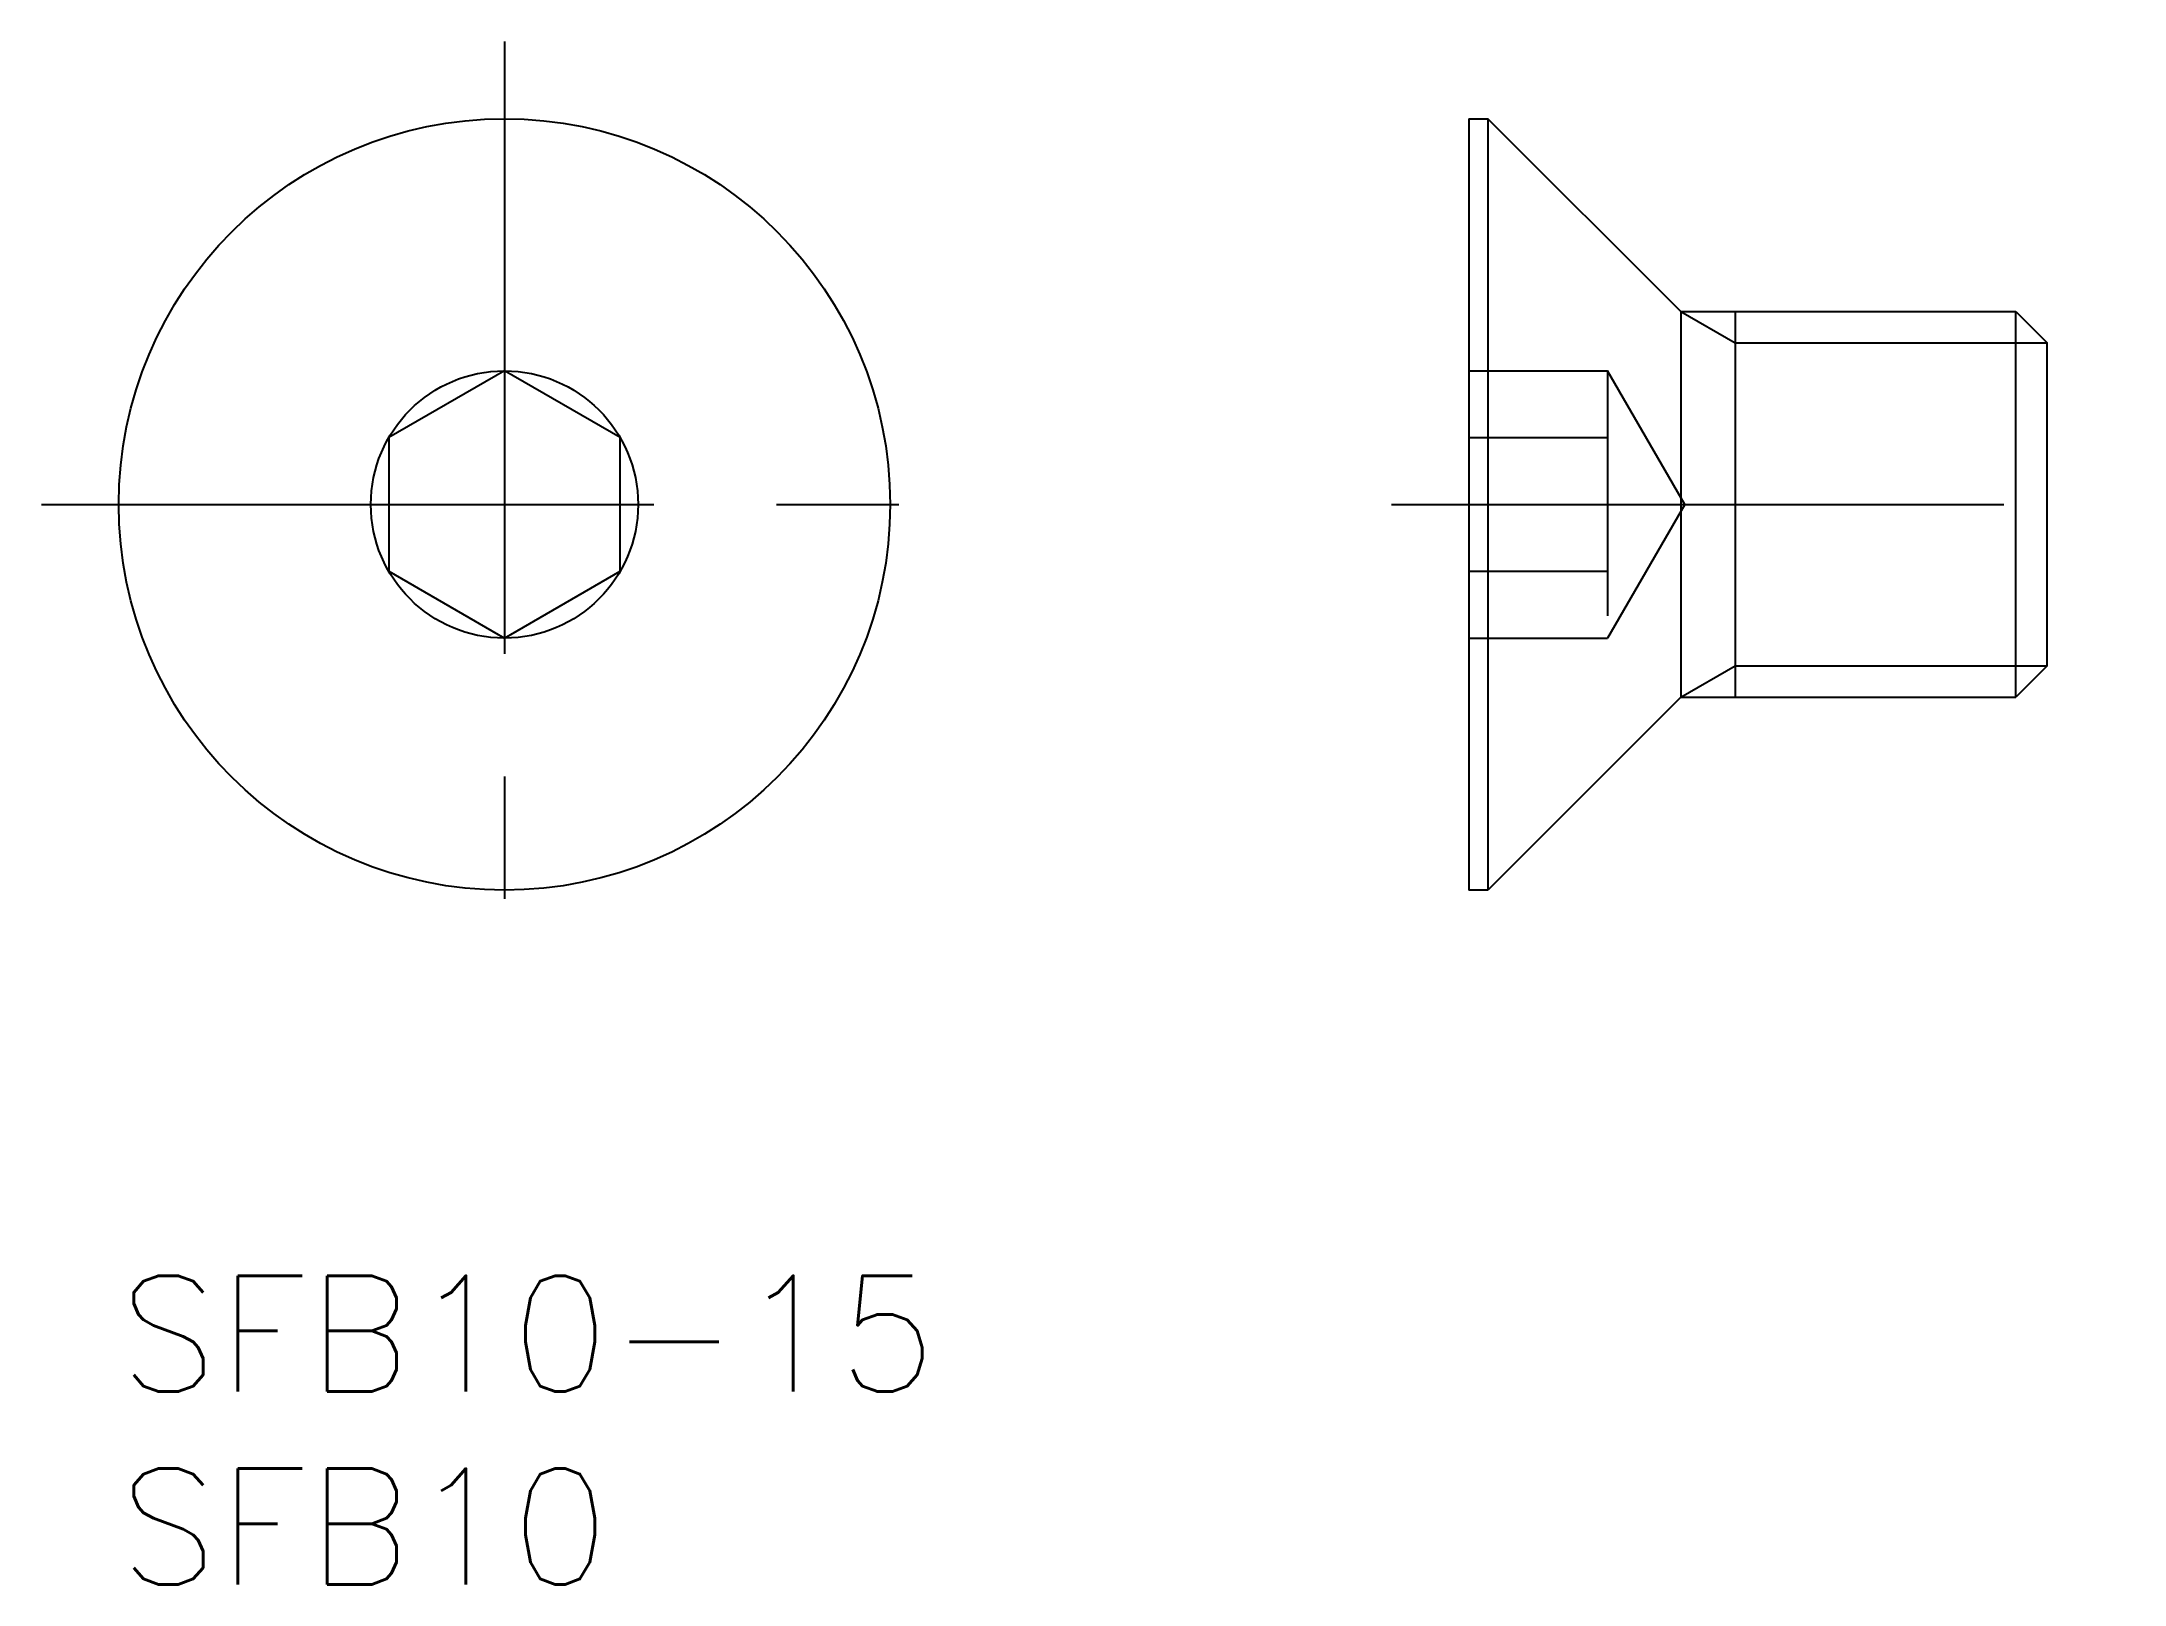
# Model space of a CAD drawing. Extents: x -2 to 52, y -8 to 32.
import ezdxf

# ---------------------------------------------------------------- set-up
doc = ezdxf.new("R2010")
doc.units = 0
doc.header["$LTSCALE"] = 0.5
doc.linetypes.add('CENTER', pattern=[50.8, 31.75, -6.35, 6.35, -6.35])
doc.linetypes.add('DASHED', pattern=[19.05, 12.7, -6.35])
for name, color, linetype in [('MSM_CENTER', 1, 'CENTER'), ('MSM_CONTINUOUS', 7, 'CONTINUOUS'), ('MSM_DASHED', 4, 'DASHED'), ('MSM_NARROW', 5, 'CONTINUOUS'), ('MSM_PART_NUMBER', 7, 'CONTINUOUS')]:
    doc.layers.add(name, color=color, linetype=linetype)
doc.styles.get("Standard").update_dxf_attribs({"font": 'txt.shx', "height": 1, "bigfont": 'bigfont.shx'})

# ---------------------------------------------------------------- blocks, each defined once
blk = doc.blocks.new('*U2')
at = {"layer": 'MSM_PART_NUMBER'}
blk.add_text('SFB10-15', height=3, dxfattribs=at).set_placement((0, -3))
blk = doc.blocks.new('*U3')
at = {"layer": 'MSM_PART_NUMBER'}
blk.add_text('SFB10', height=3, dxfattribs=at).set_placement((0, -8))

msp = doc.modelspace()

# ---------------------------------------------------------------- linework, layer by layer
at = {"layer": 'MSM_CENTER'}
for p, q in [((10, 32), (10, 8)), ((-2, 20), (22, 20)), ((33, 20), (52, 20))]:
    msp.add_line(p, q, dxfattribs=at)
at = {"layer": 'MSM_CONTINUOUS'}
for p, q in [((35, 30), (35, 10)), ((35, 30), (35.5, 30)), ((40.5, 25), (35.5, 30)), ((35.5, 30), (35.5, 10)), ((40.5, 25), (40.5, 15)), ((40.5, 25), (49.188, 25)), ((41.906, 25), (41.906, 15)), ((49.188, 15), (49.188, 25)), ((49.188, 25), (50, 24.188)), ((50, 15.812), (50, 24.188)), ((10, 23.464), (7, 21.732)), ((13, 21.732), (10, 23.464)), ((7, 21.732), (7, 18.268)), ((13, 18.268), (13, 21.732)), ((7, 18.268), (10, 16.536)), ((10, 16.536), (13, 18.268)), ((50, 15.812), (49.188, 15)), ((40.5, 15), (35.5, 10)), ((40.5, 15), (49.188, 15)), ((35.5, 10), (35, 10))]:
    msp.add_line(p, q, dxfattribs=at)
for radius in [10, 3.464]:
    msp.add_circle((10, 20), radius, dxfattribs=at)
at = {"layer": 'MSM_DASHED'}
for p, q in [((35, 23.464), (38.6, 23.464)), ((38.6, 23.464), (38.6, 16.536)), ((40.6, 20), (38.6, 23.464)), ((35, 21.732), (38.6, 21.732)), ((40.6, 20), (38.6, 16.536)), ((35, 18.268), (38.6, 18.268)), ((35, 16.536), (38.6, 16.536))]:
    msp.add_line(p, q, dxfattribs=at)
at = {"layer": 'MSM_NARROW'}
for p, q in [((40.5, 25), (41.906, 24.188)), ((41.906, 24.188), (50, 24.188)), ((40.5, 15), (41.906, 15.812)), ((41.906, 15.812), (50, 15.812))]:
    msp.add_line(p, q, dxfattribs=at)

# ---------------------------------------------------------------- block references
at = {"layer": 'MSM_CONTINUOUS'}
for name in ['*U2', '*U3']:
    msp.add_blockref(name, (0, 0), dxfattribs=at)

doc.saveas('drawing.dxf')
